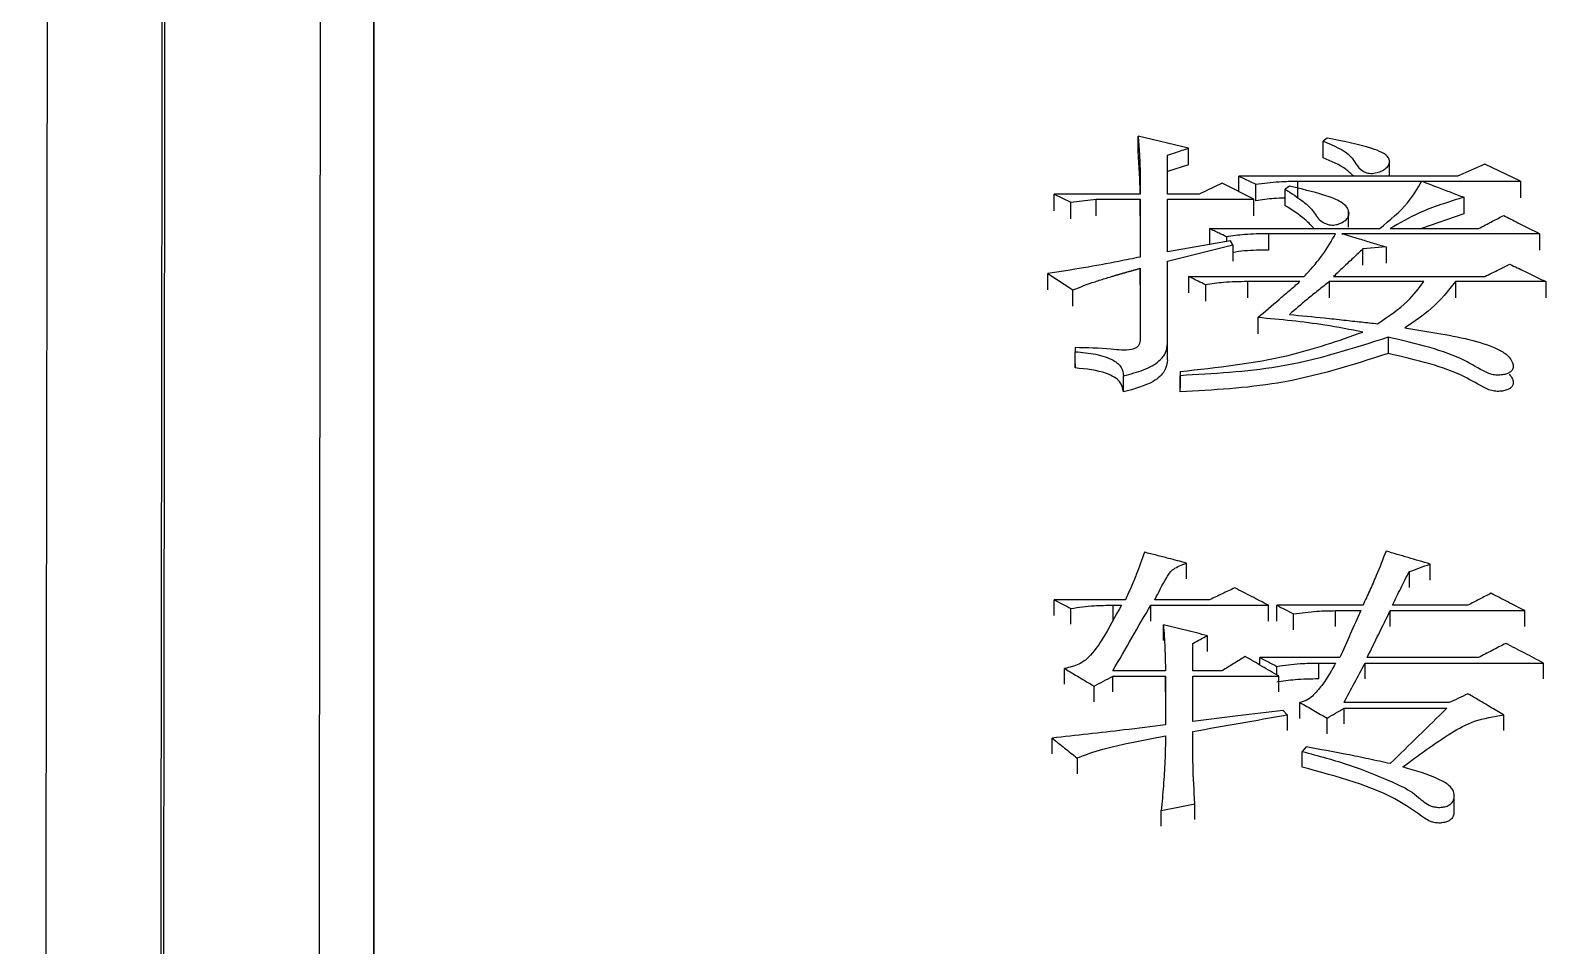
# Model space of a CAD drawing. Header units: millimetres. Extents: x 2028 to 4172, y 863 to 2379.
# Drawn here: x 2522.61 to 2530.41, y 2210.64 to 2215.36 of the extents above; entities that cross this region are included whole.
import ezdxf

# ---------------------------------------------------------------- set-up
doc = ezdxf.new("R2010")
doc.units = ezdxf.units.MM

msp = doc.modelspace()

# ---------------------------------------------------------------- linework, layer by layer
at = {"color": 7, "linetype": 'Continuous', "lineweight": 25}
for p, q in [((2528.5702, 2214.7511), (2528.3106, 2214.8127)), ((2528.3106, 2214.7275), (2528.3106, 2214.8127)), ((2528.5702, 2214.666), (2528.5702, 2214.7511)), ((2529.2841, 2214.8024), (2529.2625, 2214.787)), ((2529.2625, 2214.7019), (2529.2625, 2214.787)), ((2528.462, 2214.5136), (2528.462, 2214.7151)), ((2529.6052, 2214.6068), (2529.6052, 2214.6894)), ((2528.5702, 2214.666), (2528.462, 2214.63)), ((2528.8298, 2214.5263), (2528.8298, 2214.6068)), ((2528.8298, 2214.6068), (2528.9163, 2214.5654)), ((2529.9548, 2214.6068), (2528.8298, 2214.6068)), ((2530.0954, 2214.6687), (2529.9548, 2214.6068)), ((2530.2793, 2214.5809), (2530.0954, 2214.6687)), ((2528.7433, 2214.5706), (2528.6243, 2214.5136)), ((2528.9055, 2214.4876), (2528.7433, 2214.5706)), ((2528.9163, 2214.4805), (2528.9163, 2214.5654)), ((2529.0678, 2214.4547), (2529.0678, 2214.5395)), ((2529.1327, 2214.496), (2529.1327, 2214.5809)), ((2529.1327, 2214.5809), (2530.2793, 2214.5809)), ((2530.2793, 2214.5809), (2530.2793, 2214.496)), ((2527.8779, 2214.5136), (2527.9644, 2214.472)), ((2528.3214, 2214.5136), (2527.8779, 2214.5136)), ((2527.9644, 2214.472), (2528.0942, 2214.4876)), ((2527.9644, 2214.3873), (2527.9644, 2214.472)), ((2528.0942, 2214.4876), (2528.3214, 2214.4876)), ((2528.0942, 2214.4029), (2528.0942, 2214.4876)), ((2528.3214, 2214.4876), (2528.3214, 2214.1899)), ((2528.3214, 2214.4029), (2528.3214, 2214.4876)), ((2528.6243, 2214.5136), (2528.462, 2214.5136)), ((2528.462, 2214.4876), (2528.9055, 2214.4876)), ((2528.462, 2214.2161), (2528.462, 2214.4876)), ((2528.9055, 2214.4029), (2528.9055, 2214.4876)), ((2529.9873, 2214.498), (2529.9873, 2214.4132)), ((2529.3945, 2214.3435), (2529.3945, 2214.4287)), ((2529.9873, 2214.4132), (2529.7696, 2214.3365)), ((2528.6784, 2214.3366), (2529.5545, 2214.3365)), ((2528.6784, 2214.3366), (2528.6784, 2214.2546)), ((2528.7649, 2214.2947), (2528.7649, 2214.2699)), ((2529.3274, 2214.3104), (2528.9813, 2214.3104)), ((2528.9813, 2214.3104), (2528.9813, 2214.2259)), ((2530.3767, 2214.3104), (2529.3599, 2214.3104)), ((2529.6086, 2214.3365), (2530.063, 2214.3365)), ((2530.3767, 2214.3104), (2530.3767, 2214.2259)), ((2528.7865, 2214.2738), (2528.462, 2214.2161)), ((2528.462, 2214.1689), (2528.7974, 2214.2528)), ((2528.7974, 2214.2528), (2528.7865, 2214.2738)), ((2528.7974, 2214.2528), (2528.7974, 2214.1684)), ((2529.468, 2214.1475), (2529.468, 2214.2319)), ((2529.587, 2214.2423), (2529.587, 2214.1579)), ((2528.3214, 2214.132), (2528.3214, 2213.7716)), ((2528.3214, 2214.0478), (2528.3214, 2214.132)), ((2528.462, 2213.7449), (2528.462, 2214.1689)), ((2527.8454, 2214.1057), (2527.9752, 2214.0212)), ((2527.8454, 2214.0215), (2527.8454, 2214.1057)), ((2528.5702, 2214.0899), (2529.1652, 2214.0899)), ((2528.5702, 2214.0899), (2528.5702, 2214.0057)), ((2529.1435, 2214.0635), (2528.8731, 2214.0635)), ((2528.8731, 2214.0635), (2528.8731, 2213.9793)), ((2529.7818, 2214.0635), (2529.295, 2214.0635)), ((2529.295, 2214.0635), (2529.295, 2213.9793)), ((2529.3166, 2214.0899), (2530.0954, 2214.0898)), ((2530.4091, 2214.0635), (2529.9439, 2214.0635)), ((2529.9439, 2214.0635), (2529.9439, 2213.9793)), ((2530.4091, 2214.0635), (2530.4091, 2213.9793)), ((2527.9752, 2213.9371), (2527.9752, 2214.0212)), ((2528.6567, 2214.0476), (2528.6567, 2213.9635)), ((2528.9272, 2213.8781), (2528.9272, 2213.7942)), ((2528.462, 2213.6611), (2528.462, 2213.7449)), ((2529.5977, 2213.777), (2529.5977, 2213.6931)), ((2527.9861, 2213.7235), (2527.9861, 2213.7021)), ((2527.9861, 2213.7235), (2527.9861, 2213.7021)), ((2527.9861, 2213.6185), (2527.9861, 2213.7021)), ((2528.5269, 2213.6004), (2528.5269, 2213.5167)), ((2528.5269, 2213.6003), (2528.5269, 2213.5788)), ((2528.2349, 2213.4952), (2528.2349, 2213.5788)), ((2528.5269, 2213.4954), (2528.5269, 2213.5788)), ((2528.5595, 2212.5316), (2528.5595, 2212.6136)), ((2529.706, 2212.5691), (2529.706, 2212.4872)), ((2529.8142, 2212.526), (2529.8142, 2212.608)), ((2528.2457, 2212.4241), (2527.8779, 2212.4241)), ((2528.6784, 2212.4241), (2528.3971, 2212.4241)), ((2527.9644, 2212.2977), (2527.9644, 2212.3794)), ((2528.1808, 2212.3961), (2528.2241, 2212.3961)), ((2528.1808, 2212.3961), (2528.1808, 2212.3144)), ((2528.3755, 2212.3961), (2528.9813, 2212.3961)), ((2528.9813, 2212.3144), (2528.9813, 2212.3961)), ((2529.4681, 2212.3961), (2529.0245, 2212.3961)), ((2529.1111, 2212.2697), (2529.1111, 2212.3513)), ((2529.3274, 2212.3681), (2529.4572, 2212.3681)), ((2529.3274, 2212.2865), (2529.3274, 2212.3681)), ((2529.6087, 2212.3681), (2530.301, 2212.3681)), ((2529.6087, 2212.2865), (2529.6087, 2212.3681)), ((2530.0089, 2212.3961), (2529.6195, 2212.3961)), ((2530.301, 2212.2865), (2530.301, 2212.3681)), ((2528.4404, 2212.2137), (2528.4404, 2212.2952)), ((2528.5919, 2212.0585), (2528.5919, 2212.1996)), ((2528.6676, 2212.1576), (2528.6676, 2212.239)), ((2529.3491, 2212.1263), (2528.938, 2212.1263)), ((2528.938, 2212.0875), (2528.938, 2212.1263)), ((2529.2409, 2212.0981), (2529.3274, 2212.0981)), ((2529.2409, 2212.0168), (2529.2409, 2212.0981)), ((2529.4789, 2212.0981), (2530.3983, 2212.0981)), ((2529.4789, 2212.0168), (2529.4789, 2212.0981)), ((2530.063, 2212.1263), (2529.4897, 2212.1263)), ((2530.3983, 2212.0168), (2530.3983, 2212.0981)), ((2527.932, 2211.9886), (2527.932, 2212.0699)), ((2528.4512, 2212.0585), (2528.1808, 2212.0585)), ((2528.1808, 2212.0302), (2528.4512, 2212.0302)), ((2528.1808, 2211.9491), (2528.1808, 2212.0302)), ((2528.4512, 2212.0302), (2528.4512, 2211.7801)), ((2528.4512, 2211.949), (2528.4512, 2212.0302)), ((2528.7433, 2212.0585), (2528.5919, 2212.0585)), ((2528.5919, 2212.0302), (2529.0354, 2212.0302)), ((2528.5919, 2211.7972), (2528.5919, 2212.0302)), ((2529.0245, 2212.0366), (2529.0245, 2212.0811)), ((2529.0354, 2211.949), (2529.0354, 2212.0302)), ((2528.0834, 2211.8981), (2528.0834, 2211.9792)), ((2529.1435, 2211.8126), (2529.1435, 2211.894)), ((2529.9116, 2211.894), (2529.3707, 2211.894)), ((2529.3707, 2211.8656), (2529.9008, 2211.8656)), ((2529.0786, 2211.8314), (2529.057, 2211.8542)), ((2529.0786, 2211.8314), (2529.0786, 2211.7505)), ((2529.2842, 2211.7334), (2529.2842, 2211.8143)), ((2530.1929, 2211.7505), (2530.1929, 2211.8313)), ((2527.8671, 2211.6308), (2527.8671, 2211.7115)), ((2529.176, 2211.6657), (2529.1544, 2211.6428)), ((2527.9967, 2211.6086), (2527.9967, 2211.528)), ((2529.9384, 2211.3312), (2529.9384, 2211.412)), ((2528.4296, 2211.2574), (2528.4296, 2211.3376)), ((2528.6027, 2211.2921), (2528.6027, 2211.3723))]:
    msp.add_line(p, q, dxfattribs=at)
at = {"color": 7, "linetype": 'Continuous', "lineweight": 25, "flags": 128}
for points in [[(2529.0894, 2214.555), (2529.0786, 2214.5473), (2529.0678, 2214.5395)], [(2527.8779, 2214.4288), (2527.8779, 2214.45), (2527.8779, 2214.4712), (2527.8779, 2214.5136)], [(2529.587, 2214.2423), (2529.5275, 2214.2371), (2529.468, 2214.2319)], [(2527.8779, 2212.3424), (2527.8779, 2212.3628), (2527.8779, 2212.3835), (2527.8779, 2212.4241)], [(2528.3755, 2212.3144), (2528.3755, 2212.3348), (2528.3755, 2212.3556), (2528.3755, 2212.3961)], [(2529.0245, 2212.3144), (2529.0245, 2212.3348), (2529.0245, 2212.3555), (2529.0245, 2212.3961)], [(2529.3707, 2211.7846), (2529.3707, 2211.8047), (2529.3707, 2211.8253), (2529.3707, 2211.8656)], [(2529.057, 2211.8542), (2528.8244, 2211.8257), (2528.5919, 2211.7972)], [(2529.1544, 2211.5622), (2529.1544, 2211.582), (2529.1544, 2211.6023), (2529.1544, 2211.6225), (2529.1544, 2211.6428)], [(2528.4296, 2211.3376), (2528.5161, 2211.355), (2528.6027, 2211.3723)]]:
    msp.add_lwpolyline(points, dxfattribs=at)
at = {"color": 7, "linetype": 'Continuous', "lineweight": 25}
for points, knots in [([(2524.3746, 2225.165), (2524.3746, 2225.0609), (2524.3747, 2224.5402), (2524.3748, 2223.1733), (2524.3748, 2221.0134), (2524.3749, 2218.395), (2524.3749, 2215.9324), (2524.375, 2212.4246), (2524.375, 2209.2817), (2524.375, 2204.9666), (2524.3751, 2200.2795), (2524.3751, 2195.1473), (2524.3751, 2189.7238), (2524.3752, 2185.1651), (2524.3753, 2179.2426), (2524.3753, 2174.3368), (2524.3754, 2167.6579), (2524.3755, 2163.3651), (2524.3755, 2160.364)], [0, 0, 0, 0, 0.020124, 0.100733, 0.181328, 0.221587, 0.302184, 0.342442, 0.423039, 0.463298, 0.543894, 0.624491, 0.664749, 0.745346, 0.785604, 0.8662, 0.906458, 1, 1, 1, 1]), ([(2524.3751, 2194.075), (2524.3751, 2195.2597), (2524.3751, 2197.5132), (2524.375, 2201.5535), (2524.375, 2205.261), (2524.375, 2209.4957), (2524.3749, 2212.5696), (2524.3749, 2215.9818), (2524.3748, 2218.9593), (2524.3748, 2221.3027), (2524.3747, 2223.2432), (2524.3746, 2223.9769), (2524.3746, 2224.4737)], [0, 0, 0, 0, 0.072858, 0.13859, 0.270184, 0.335916, 0.467513, 0.533245, 0.664841, 0.796434, 0.862166, 1, 1, 1, 1]), ([(2522.706, 2224.2169), (2522.7061, 2224.2453), (2522.7064, 2224.3337), (2522.7051, 2223.3474), (2522.7021, 2221.3345), (2522.6975, 2218.2718), (2522.6923, 2214.8835), (2522.6872, 2211.5461), (2522.6826, 2208.4765), (2522.677, 2204.8331), (2522.6704, 2200.5623), (2522.6632, 2195.9166), (2522.6555, 2190.9698), (2522.6473, 2185.7995), (2522.6383, 2180.1151), (2522.6284, 2173.9181), (2522.6177, 2167.2343), (2522.6102, 2162.5436), (2522.6063, 2160.1495)], [0, 0, 0, 0, 0.039342, 0.122943, 0.206183, 0.289063, 0.371582, 0.416612, 0.465601, 0.518547, 0.575452, 0.636313, 0.690059, 0.746552, 0.805793, 0.867782, 0.932518, 1, 1, 1, 1]), ([(2523.2113, 2160.014), (2523.2159, 2163.3132), (2523.225, 2169.9117), (2523.2379, 2179.3418), (2523.25, 2188.2224), (2523.2609, 2196.3801), (2523.2707, 2203.6804), (2523.2789, 2209.9982), (2523.2857, 2215.2203), (2523.2907, 2219.2768), (2523.2939, 2222.0248), (2523.2954, 2223.4708), (2523.295, 2223.4476), (2523.2948, 2223.4389)], [0, 0, 0, 0, 0.094309, 0.188619, 0.282928, 0.377238, 0.471547, 0.565857, 0.660166, 0.754475, 0.848785, 0.943094, 1, 1, 1, 1]), ([(2523.2253, 2159.9653), (2523.2286, 2162.3509), (2523.2351, 2167.0575), (2523.2443, 2173.8068), (2523.253, 2180.1494), (2523.261, 2186.0445), (2523.2684, 2191.4751), (2523.2761, 2197.2081), (2523.2837, 2202.9768), (2523.2909, 2208.4571), (2523.2967, 2212.9241), (2523.3012, 2216.4473), (2523.3045, 2219.1093), (2523.3067, 2221.0122), (2523.308, 2222.2309), (2523.3086, 2222.9479), (2523.3084, 2222.9788), (2523.3083, 2222.9935)], [0, 0, 0, 0, 0.06854, 0.13522, 0.200041, 0.263001, 0.324101, 0.38334, 0.468684, 0.549845, 0.626823, 0.699617, 0.768227, 0.832652, 0.892892, 0.948946, 1, 1, 1, 1]), ([(2524.1064, 2222.2397), (2524.1065, 2222.2517), (2524.1068, 2222.364), (2524.1066, 2222.0113), (2524.1061, 2221.4414), (2524.1055, 2220.8947), (2524.1048, 2220.2205), (2524.1039, 2219.4124), (2524.1027, 2218.4725), (2524.1015, 2217.4009), (2524.0993, 2215.6914), (2524.096, 2213.0052), (2524.0908, 2208.8554), (2524.0841, 2203.6391), (2524.0768, 2198.0322), (2524.0691, 2192.355), (2524.0617, 2186.8879), (2524.0535, 2180.875), (2524.0445, 2174.3274), (2524.0347, 2167.2846), (2524.0279, 2162.3422), (2524.0244, 2159.8282)], [0, 0, 0, 0, 0.008365, 0.077995, 0.107986, 0.138061, 0.168221, 0.198465, 0.228793, 0.259205, 0.289702, 0.358895, 0.433683, 0.514064, 0.600037, 0.66048, 0.723411, 0.788828, 0.856732, 0.927123, 1, 1, 1, 1]), ([(2528.3106, 2214.8127), (2528.3107, 2214.8108), (2528.311, 2214.807), (2528.3115, 2214.8013), (2528.3119, 2214.7956), (2528.3123, 2214.7909), (2528.3127, 2214.7861), (2528.313, 2214.7823), (2528.3134, 2214.7776), (2528.3137, 2214.7728), (2528.3142, 2214.7671), (2528.3145, 2214.7623), (2528.3149, 2214.7576), (2528.3151, 2214.7538), (2528.3155, 2214.749), (2528.3157, 2214.7452), (2528.316, 2214.7404), (2528.3164, 2214.7357), (2528.3167, 2214.73), (2528.317, 2214.7252), (2528.3173, 2214.7204), (2528.3175, 2214.7166), (2528.3178, 2214.7119), (2528.318, 2214.7071), (2528.3183, 2214.7023), (2528.3185, 2214.6975), (2528.3187, 2214.6928), (2528.3189, 2214.688), (2528.3191, 2214.6832), (2528.3193, 2214.6794), (2528.3195, 2214.6746), (2528.3196, 2214.6699), (2528.3198, 2214.6651), (2528.3199, 2214.6603), (2528.3201, 2214.6555), (2528.3202, 2214.6507), (2528.3203, 2214.646), (2528.3204, 2214.6421), (2528.3205, 2214.6373), (2528.3206, 2214.6326), (2528.3207, 2214.6278), (2528.3208, 2214.623), (2528.3209, 2214.6182), (2528.3209, 2214.6134), (2528.321, 2214.6086), (2528.321, 2214.6038), (2528.3211, 2214.599), (2528.3211, 2214.5942), (2528.3212, 2214.5904), (2528.3212, 2214.5856), (2528.3212, 2214.5808), (2528.3213, 2214.576), (2528.3213, 2214.5712), (2528.3213, 2214.5664), (2528.3213, 2214.5616), (2528.3214, 2214.5568), (2528.3214, 2214.553), (2528.3214, 2214.5482), (2528.3214, 2214.5434), (2528.3214, 2214.5386), (2528.3214, 2214.5338), (2528.3214, 2214.529), (2528.3214, 2214.5242), (2528.3214, 2214.519), (2528.3214, 2214.5158), (2528.3214, 2214.5136)], [0, 0, 0, 0, 0.019168, 0.038335, 0.057502, 0.07667, 0.086254, 0.105421, 0.115005, 0.134172, 0.15334, 0.172507, 0.182091, 0.201259, 0.210842, 0.23001, 0.239594, 0.258761, 0.277929, 0.297096, 0.30668, 0.325847, 0.335431, 0.354599, 0.373766, 0.38335, 0.402517, 0.421685, 0.431268, 0.450436, 0.46002, 0.479187, 0.498355, 0.507938, 0.527106, 0.546273, 0.555857, 0.575025, 0.584608, 0.603776, 0.622943, 0.632527, 0.651695, 0.670862, 0.680446, 0.699613, 0.718781, 0.728365, 0.747532, 0.757116, 0.776283, 0.795451, 0.805034, 0.824202, 0.843369, 0.852953, 0.872121, 0.881704, 0.900872, 0.920039, 0.929623, 0.948791, 0.967958, 0.977542, 1, 1, 1, 1]), ([(2528.462, 2214.7151), (2528.4761, 2214.7198), (2528.5012, 2214.7281), (2528.5372, 2214.7401), (2528.5592, 2214.7475), (2528.5702, 2214.7511)], [0, 0, 0, 0, 0.39045, 0.695224, 1, 1, 1, 1]), ([(2529.2625, 2214.787), (2529.3183, 2214.764), (2529.4171, 2214.7233), (2529.4355, 2214.651), (2529.4794, 2214.6267), (2529.493, 2214.6223), (2529.5088, 2214.6206), (2529.5307, 2214.6221), (2529.5563, 2214.6283), (2529.5863, 2214.6443), (2529.6073, 2214.6697), (2529.6056, 2214.7035), (2529.5666, 2214.7307), (2529.4635, 2214.7688), (2529.3637, 2214.7875), (2529.2841, 2214.8024)], [0, 0, 0, 0, 0.207477, 0.366822, 0.383118, 0.39879, 0.41441, 0.430881, 0.46509, 0.497024, 0.558703, 0.619218, 0.681584, 0.746434, 1, 1, 1, 1]), ([(2528.321, 2214.5136), (2528.321, 2214.516), (2528.3209, 2214.5492), (2528.3185, 2214.6206), (2528.3134, 2214.6893), (2528.3106, 2214.7275)], [0, 0, 0, 0, 0.03409, 0.462178, 1, 1, 1, 1]), ([(2529.4206, 2214.606), (2529.4077, 2214.6186), (2529.3691, 2214.6564), (2529.3052, 2214.6837), (2529.2625, 2214.7019)], [0, 0, 0, 0, 0.3323126, 1, 1, 1, 1]), ([(2528.9163, 2214.5654), (2528.9561, 2214.5705), (2529.0272, 2214.5797), (2529.1004, 2214.5806), (2529.1327, 2214.5809)], [0, 0, 0, 0, 0.558836, 1, 1, 1, 1]), ([(2529.0678, 2214.5395), (2529.0998, 2214.5188), (2529.1557, 2214.4824), (2529.2195, 2214.4248), (2529.239, 2214.3789), (2529.2793, 2214.3601), (2529.298, 2214.3554), (2529.3164, 2214.3544), (2529.3354, 2214.3573), (2529.359, 2214.3658), (2529.3831, 2214.3811), (2529.398, 2214.4037), (2529.3966, 2214.4288), (2529.3807, 2214.4552), (2529.3398, 2214.4851), (2529.2403, 2214.5204), (2529.1498, 2214.5412), (2529.0894, 2214.555)], [0, 0, 0, 0, 0.148754, 0.260728, 0.372296, 0.394322, 0.416456, 0.432197, 0.447933, 0.473769, 0.515229, 0.556405, 0.603707, 0.651901, 0.70837, 0.805731, 1, 1, 1, 1]), ([(2529.5545, 2214.3365), (2529.6067, 2214.3799), (2529.6992, 2214.4567), (2529.749, 2214.5432), (2529.7708, 2214.5809)], [0, 0, 0, 0, 0.564258, 1, 1, 1, 1]), ([(2529.7708, 2214.5809), (2529.7981, 2214.5705), (2529.8478, 2214.5515), (2529.92, 2214.5238), (2529.9648, 2214.5066), (2529.9873, 2214.498)], [0, 0, 0, 0, 0.377948, 0.688974, 1, 1, 1, 1]), ([(2529.0633, 2214.4935), (2529.0455, 2214.4931), (2528.9957, 2214.4919), (2528.9474, 2214.485), (2528.9163, 2214.4805)], [0, 0, 0, 0, 0.356584, 1, 1, 1, 1]), ([(2529.2159, 2214.3366), (2529.2143, 2214.3384), (2529.2002, 2214.3551), (2529.1579, 2214.3972), (2529.1031, 2214.4322), (2529.0678, 2214.4547)], [0, 0, 0, 0, 0.043567, 0.383967, 1, 1, 1, 1]), ([(2529.9873, 2214.498), (2529.9078, 2214.4733), (2529.7664, 2214.4294), (2529.6567, 2214.3648), (2529.6086, 2214.3366)], [0, 0, 0, 0, 0.562196, 1, 1, 1, 1]), ([(2530.063, 2214.3365), (2530.075, 2214.3428), (2530.099, 2214.3554), (2530.1423, 2214.378), (2530.1736, 2214.3943), (2530.1928, 2214.4044)], [0, 0, 0, 0, 0.277776, 0.555554, 1, 1, 1, 1]), ([(2530.1928, 2214.4044), (2530.2171, 2214.392), (2530.2599, 2214.3701), (2530.3212, 2214.3388), (2530.3582, 2214.3199), (2530.3767, 2214.3104)], [0, 0, 0, 0, 0.396526, 0.698263, 1, 1, 1, 1]), ([(2528.7649, 2214.2947), (2528.7526, 2214.3007), (2528.732, 2214.3107), (2528.7031, 2214.3246), (2528.6866, 2214.3326), (2528.6784, 2214.3366)], [0, 0, 0, 0, 0.428361, 0.714181, 1, 1, 1, 1]), ([(2528.9813, 2214.3104), (2528.9402, 2214.3098), (2528.8669, 2214.3087), (2528.796, 2214.299), (2528.7649, 2214.2947)], [0, 0, 0, 0, 0.5610721, 1, 1, 1, 1]), ([(2529.1652, 2214.0899), (2529.1821, 2214.1083), (2529.2161, 2214.1453), (2529.2753, 2214.218), (2529.3069, 2214.274), (2529.3274, 2214.3104)], [0, 0, 0, 0, 0.2594794, 0.5190273, 1, 1, 1, 1]), ([(2529.3599, 2214.3104), (2529.3892, 2214.3016), (2529.4418, 2214.2859), (2529.5175, 2214.2632), (2529.5638, 2214.2493), (2529.587, 2214.2423)], [0, 0, 0, 0, 0.387874, 0.693937, 1, 1, 1, 1]), ([(2528.9813, 2214.2259), (2528.9401, 2214.2254), (2528.8779, 2214.2247), (2528.8177, 2214.2167), (2528.7974, 2214.214)], [0, 0, 0, 0, 0.66153, 1, 1, 1, 1]), ([(2529.468, 2214.2319), (2529.4513, 2214.2162), (2529.4177, 2214.1848), (2529.3672, 2214.1374), (2529.3335, 2214.1057), (2529.3166, 2214.0899)], [0, 0, 0, 0, 0.331513, 0.665756, 1, 1, 1, 1]), ([(2528.3214, 2214.1899), (2528.2847, 2214.1825), (2528.1882, 2214.1631), (2528.0305, 2214.1332), (2527.9072, 2214.1149), (2527.8454, 2214.1057)], [0, 0, 0, 0, 0.234581, 0.616855, 1, 1, 1, 1]), ([(2527.9752, 2214.0212), (2528.0125, 2214.0356), (2528.0683, 2214.0572), (2528.1376, 2214.0788), (2528.1724, 2214.0894), (2528.1887, 2214.0943), (2528.1974, 2214.0968), (2528.2025, 2214.0983), (2528.2087, 2214.1001), (2528.2138, 2214.1016), (2528.2201, 2214.1034), (2528.2251, 2214.1049), (2528.2301, 2214.1063), (2528.2352, 2214.1078), (2528.2402, 2214.1092), (2528.2465, 2214.111), (2528.2516, 2214.1124), (2528.2579, 2214.1142), (2528.263, 2214.1157), (2528.2693, 2214.1174), (2528.2744, 2214.1189), (2528.2807, 2214.1206), (2528.2858, 2214.1221), (2528.2921, 2214.1238), (2528.2972, 2214.1253), (2528.3035, 2214.127), (2528.3086, 2214.1284), (2528.315, 2214.1302), (2528.3188, 2214.1313), (2528.3214, 2214.132)], [0, 0, 0, 0, 0.340494, 0.510588, 0.595628, 0.638147, 0.648777, 0.670037, 0.680666, 0.701926, 0.712556, 0.733815, 0.744445, 0.755075, 0.776334, 0.786964, 0.808224, 0.818854, 0.840113, 0.850743, 0.872003, 0.882632, 0.903892, 0.914522, 0.935781, 0.946411, 0.967671, 0.9783, 1, 1, 1, 1]), ([(2530.0954, 2214.0898), (2530.1079, 2214.0959), (2530.1329, 2214.1081), (2530.1761, 2214.1292), (2530.2069, 2214.1441), (2530.2252, 2214.153)], [0, 0, 0, 0, 0.2884326, 0.5768652, 1, 1, 1, 1]), ([(2530.2252, 2214.153), (2530.2502, 2214.1409), (2530.2933, 2214.1199), (2530.3546, 2214.09), (2530.391, 2214.0723), (2530.4091, 2214.0635)], [0, 0, 0, 0, 0.407195, 0.703597, 1, 1, 1, 1]), ([(2528.6567, 2214.0476), (2528.6444, 2214.0537), (2528.6238, 2214.0637), (2528.5949, 2214.0778), (2528.5784, 2214.0858), (2528.5702, 2214.0899)], [0, 0, 0, 0, 0.428361, 0.714181, 1, 1, 1, 1]), ([(2528.8731, 2214.0635), (2528.832, 2214.0629), (2528.7588, 2214.0617), (2528.6879, 2214.0519), (2528.6567, 2214.0476)], [0, 0, 0, 0, 0.561072, 1, 1, 1, 1]), ([(2528.9272, 2213.8781), (2528.9635, 2213.9093), (2529.0177, 2213.9559), (2529.0898, 2214.0176), (2529.1256, 2214.0482), (2529.1435, 2214.0635)], [0, 0, 0, 0, 0.503826, 0.751913, 1, 1, 1, 1]), ([(2529.295, 2214.0635), (2529.2757, 2214.0483), (2529.2372, 2214.0178), (2529.1681, 2213.9616), (2529.1197, 2213.92), (2529.0894, 2213.894)], [0, 0, 0, 0, 0.273449, 0.546904, 1, 1, 1, 1]), ([(2529.5438, 2213.8462), (2529.5991, 2213.8838), (2529.6971, 2213.9506), (2529.756, 2214.0292), (2529.7818, 2214.0635)], [0, 0, 0, 0, 0.563785, 1, 1, 1, 1]), ([(2529.9439, 2214.0635), (2529.9064, 2214.0159), (2529.8388, 2213.9304), (2529.7318, 2213.8573), (2529.6843, 2213.8249)], [0, 0, 0, 0, 0.556253, 1, 1, 1, 1]), ([(2529.0894, 2213.894), (2529.1498, 2213.8882), (2529.2436, 2213.8793), (2529.3669, 2213.8658), (2529.4581, 2213.8557), (2529.5159, 2213.8493), (2529.5438, 2213.8462)], [0, 0, 0, 0, 0.397437, 0.617017, 0.815711, 1, 1, 1, 1]), ([(2529.468, 2213.8036), (2529.4032, 2213.816), (2529.2831, 2213.839), (2529.1017, 2213.8628), (2528.9854, 2213.873), (2528.9272, 2213.8781)], [0, 0, 0, 0, 0.368096, 0.683267, 1, 1, 1, 1]), ([(2529.6843, 2213.8248), (2529.739, 2213.816), (2529.9037, 2213.7893), (2530.0991, 2213.7531), (2530.2154, 2213.686), (2530.2381, 2213.652), (2530.2434, 2213.6253), (2530.2384, 2213.6084), (2530.2264, 2213.5965), (2530.2088, 2213.5881), (2530.1859, 2213.5825), (2530.1589, 2213.5806), (2530.1285, 2213.5848), (2530.0704, 2213.6104), (2529.9833, 2213.6681), (2529.8087, 2213.7282), (2529.67, 2213.7603), (2529.5977, 2213.7769)], [0, 0, 0, 0, 0.113866, 0.34337, 0.39359, 0.444116, 0.471653, 0.490478, 0.50521, 0.519932, 0.535866, 0.554481, 0.573032, 0.596509, 0.70042, 0.843829, 1, 1, 1, 1]), ([(2528.3214, 2213.7716), (2528.3211, 2213.7591), (2528.3206, 2213.7417), (2528.3015, 2213.7211), (2528.2532, 2213.7063), (2528.1428, 2213.72), (2528.0474, 2213.7221), (2527.9861, 2213.7235)], [0, 0, 0, 0, 0.1639717, 0.2288935, 0.2960625, 0.5477733, 1, 1, 1, 1]), ([(2528.2349, 2213.5788), (2528.271, 2213.5877), (2528.342, 2213.6052), (2528.4175, 2213.6486), (2528.4571, 2213.6975), (2528.4604, 2213.7291), (2528.462, 2213.7449)], [0, 0, 0, 0, 0.291064, 0.572494, 0.787521, 1, 1, 1, 1]), ([(2528.5269, 2213.6004), (2528.7173, 2213.6212), (2529.0545, 2213.6582), (2529.3426, 2213.7595), (2529.468, 2213.8036)], [0, 0, 0, 0, 0.564773, 1, 1, 1, 1]), ([(2529.5977, 2213.777), (2529.4132, 2213.7173), (2529.0807, 2213.6098), (2528.6975, 2213.5884), (2528.5269, 2213.5788)], [0, 0, 0, 0, 0.554855, 1, 1, 1, 1]), ([(2527.9861, 2213.7021), (2528.022, 2213.699), (2528.0929, 2213.6927), (2528.1813, 2213.6649), (2528.2291, 2213.6222), (2528.233, 2213.5932), (2528.2349, 2213.5788)], [0, 0, 0, 0, 0.2926241, 0.5766901, 0.7904269, 1, 1, 1, 1]), ([(2528.462, 2213.6611), (2528.4592, 2213.6411), (2528.4535, 2213.6006), (2528.3806, 2213.5345), (2528.2907, 2213.5102), (2528.2349, 2213.4952)], [0, 0, 0, 0, 0.270977, 0.547553, 1, 1, 1, 1]), ([(2529.5977, 2213.6931), (2529.4132, 2213.6336), (2529.0806, 2213.5262), (2528.6975, 2213.5048), (2528.5269, 2213.4953)], [0, 0, 0, 0, 0.554801, 1, 1, 1, 1]), ([(2530.2214, 2213.5859), (2530.2279, 2213.578), (2530.2402, 2213.5633), (2530.2432, 2213.5416), (2530.2384, 2213.5248), (2530.2265, 2213.5129), (2530.2089, 2213.5046), (2530.186, 2213.4989), (2530.159, 2213.497), (2530.1285, 2213.5012), (2530.0704, 2213.5267), (2529.9833, 2213.5843), (2529.8087, 2213.6444), (2529.67, 2213.6764), (2529.5977, 2213.6931)], [0, 0, 0, 0, 0.052966, 0.099864, 0.131895, 0.156969, 0.182027, 0.209154, 0.240887, 0.272554, 0.312547, 0.48946, 0.733777, 1, 1, 1, 1]), ([(2527.9861, 2213.6397), (2527.9861, 2213.6357), (2527.9861, 2213.6286), (2527.9861, 2213.6215), (2527.9861, 2213.6184)], [0, 0, 0, 0, 0.56, 1, 1, 1, 1]), ([(2528.2349, 2213.4952), (2528.2317, 2213.5136), (2528.2254, 2213.5511), (2528.1342, 2213.6042), (2528.0429, 2213.6129), (2527.9861, 2213.6184)], [0, 0, 0, 0, 0.267361, 0.543633, 1, 1, 1, 1]), ([(2528.3431, 2212.6691), (2528.3296, 2212.6311), (2528.3084, 2212.5711), (2528.2743, 2212.4895), (2528.2552, 2212.4459), (2528.2457, 2212.4241)], [0, 0, 0, 0, 0.465077, 0.732516, 1, 1, 1, 1]), ([(2528.5594, 2212.6136), (2528.5288, 2212.6215), (2528.4774, 2212.6347), (2528.4052, 2212.6532), (2528.3638, 2212.6638), (2528.3431, 2212.6691)], [0, 0, 0, 0, 0.425233, 0.712616, 1, 1, 1, 1]), ([(2529.587, 2212.6747), (2529.5707, 2212.6326), (2529.5445, 2212.5651), (2529.5032, 2212.4724), (2529.4798, 2212.4215), (2529.4681, 2212.3961)], [0, 0, 0, 0, 0.452168, 0.726066, 1, 1, 1, 1]), ([(2529.8142, 2212.608), (2529.7763, 2212.6192), (2529.7006, 2212.6414), (2529.6249, 2212.6636), (2529.587, 2212.6747)], [0, 0, 0, 0, 0.499999, 1, 1, 1, 1]), ([(2528.3971, 2212.4241), (2528.4159, 2212.4624), (2528.4421, 2212.5159), (2528.487, 2212.5859), (2528.5351, 2212.6043), (2528.5594, 2212.6136)], [0, 0, 0, 0, 0.554938, 0.774738, 1, 1, 1, 1]), ([(2529.6195, 2212.3961), (2529.6339, 2212.425), (2529.6628, 2212.4828), (2529.6916, 2212.5404), (2529.706, 2212.5691)], [0, 0, 0, 0, 0.499999, 1, 1, 1, 1]), ([(2529.706, 2212.5691), (2529.7241, 2212.5756), (2529.7601, 2212.5886), (2529.7962, 2212.6016), (2529.8142, 2212.608)], [0, 0, 0, 0, 0.499998, 1, 1, 1, 1]), ([(2527.8779, 2212.4241), (2527.8923, 2212.4167), (2527.9212, 2212.4018), (2527.95, 2212.3868), (2527.9644, 2212.3794)], [0, 0, 0, 0, 0.5, 1, 1, 1, 1]), ([(2528.8082, 2212.4856), (2528.7866, 2212.4753), (2528.7433, 2212.4549), (2528.7, 2212.4344), (2528.6784, 2212.4241)], [0, 0, 0, 0, 0.499998, 1, 1, 1, 1]), ([(2528.9813, 2212.3961), (2528.9524, 2212.4111), (2528.8947, 2212.4409), (2528.837, 2212.4707), (2528.8082, 2212.4856)], [0, 0, 0, 0, 0.5, 1, 1, 1, 1]), ([(2530.1279, 2212.4576), (2530.1081, 2212.4474), (2530.0684, 2212.4269), (2530.0288, 2212.4064), (2530.0089, 2212.3961)], [0, 0, 0, 0, 0.499999, 1, 1, 1, 1]), ([(2530.301, 2212.3681), (2530.2721, 2212.3831), (2530.2144, 2212.4129), (2530.1568, 2212.4427), (2530.1279, 2212.4576)], [0, 0, 0, 0, 0.5, 1, 1, 1, 1]), ([(2528.2241, 2212.3961), (2528.1921, 2212.3367), (2528.1434, 2212.2461), (2528.0753, 2212.1429), (2528.0095, 2212.0884), (2527.9581, 2212.0761), (2527.932, 2212.0699)], [0, 0, 0, 0, 0.493619, 0.752072, 0.87418, 1, 1, 1, 1]), ([(2527.9644, 2212.3794), (2528.0042, 2212.3849), (2528.0753, 2212.3949), (2528.1485, 2212.3958), (2528.1808, 2212.3961)], [0, 0, 0, 0, 0.558835, 1, 1, 1, 1]), ([(2528.1808, 2212.0585), (2528.2132, 2212.115), (2528.2782, 2212.228), (2528.3431, 2212.3401), (2528.3755, 2212.3961)], [0, 0, 0, 0, 0.5, 1, 1, 1, 1]), ([(2529.0245, 2212.3961), (2529.039, 2212.3887), (2529.0678, 2212.3737), (2529.0967, 2212.3588), (2529.1111, 2212.3513)], [0, 0, 0, 0, 0.5, 1, 1, 1, 1]), ([(2529.1111, 2212.3513), (2529.1508, 2212.3569), (2529.222, 2212.3669), (2529.2951, 2212.3677), (2529.3274, 2212.3681)], [0, 0, 0, 0, 0.558835, 1, 1, 1, 1]), ([(2529.4572, 2212.3681), (2529.4392, 2212.328), (2529.4032, 2212.2476), (2529.3671, 2212.1667), (2529.3491, 2212.1263)], [0, 0, 0, 0, 0.5, 1, 1, 1, 1]), ([(2529.4897, 2212.1263), (2529.5095, 2212.1667), (2529.5492, 2212.2476), (2529.5888, 2212.3279), (2529.6087, 2212.3681)], [0, 0, 0, 0, 0.5, 1, 1, 1, 1]), ([(2528.4404, 2212.2952), (2528.442, 2212.2752), (2528.4452, 2212.2352), (2528.4496, 2212.1563), (2528.4506, 2212.0973), (2528.4512, 2212.0585)], [0, 0, 0, 0, 0.254777, 0.50956, 1, 1, 1, 1]), ([(2528.6676, 2212.239), (2528.6297, 2212.2484), (2528.554, 2212.2672), (2528.4783, 2212.2859), (2528.4404, 2212.2952)], [0, 0, 0, 0, 0.499999, 1, 1, 1, 1]), ([(2528.5919, 2212.1996), (2528.6045, 2212.2062), (2528.6297, 2212.2194), (2528.655, 2212.2325), (2528.6676, 2212.239)], [0, 0, 0, 0, 0.500001, 1, 1, 1, 1]), ([(2530.2036, 2212.1996), (2530.1802, 2212.1874), (2530.1333, 2212.163), (2530.0864, 2212.1385), (2530.063, 2212.1263)], [0, 0, 0, 0, 0.499999, 1, 1, 1, 1]), ([(2530.3983, 2212.0981), (2530.3659, 2212.115), (2530.301, 2212.1489), (2530.2361, 2212.1827), (2530.2036, 2212.1996)], [0, 0, 0, 0, 0.5, 1, 1, 1, 1]), ([(2528.8623, 2212.132), (2528.8425, 2212.1197), (2528.8028, 2212.0953), (2528.7631, 2212.0708), (2528.7433, 2212.0585)], [0, 0, 0, 0, 0.499998, 1, 1, 1, 1]), ([(2529.0354, 2212.0302), (2529.0065, 2212.0472), (2528.9488, 2212.0812), (2528.8911, 2212.115), (2528.8623, 2212.132)], [0, 0, 0, 0, 0.5, 1, 1, 1, 1]), ([(2528.938, 2212.1263), (2528.9524, 2212.1188), (2528.9813, 2212.1037), (2529.0101, 2212.0887), (2529.0245, 2212.0811)], [0, 0, 0, 0, 0.4999996, 1, 1, 1, 1]), ([(2529.0245, 2212.0811), (2529.0643, 2212.0868), (2529.1354, 2212.0968), (2529.2086, 2212.0977), (2529.2409, 2212.0981)], [0, 0, 0, 0, 0.558835, 1, 1, 1, 1]), ([(2529.3274, 2212.0981), (2529.3072, 2212.0611), (2529.2764, 2212.0047), (2529.2245, 2211.9433), (2529.1878, 2211.9087), (2529.1584, 2211.899), (2529.1435, 2211.8941)], [0, 0, 0, 0, 0.494008, 0.754052, 0.875824, 1, 1, 1, 1]), ([(2529.3707, 2211.894), (2529.3887, 2211.9281), (2529.4248, 2211.9963), (2529.4608, 2212.0642), (2529.4789, 2212.0981)], [0, 0, 0, 0, 0.5000003, 1, 1, 1, 1]), ([(2527.932, 2212.0699), (2527.9572, 2212.0548), (2528.0077, 2212.0246), (2528.0582, 2211.9943), (2528.0834, 2211.9792)], [0, 0, 0, 0, 0.4999996, 1, 1, 1, 1]), ([(2528.0834, 2211.9792), (2528.0997, 2211.9877), (2528.1321, 2212.0047), (2528.1646, 2212.0217), (2528.1808, 2212.0302)], [0, 0, 0, 0, 0.500002, 1, 1, 1, 1]), ([(2529.2409, 2212.0164), (2529.1998, 2212.0157), (2529.1266, 2212.0145), (2529.0557, 2212.0041), (2529.0245, 2211.9995)], [0, 0, 0, 0, 0.5610853, 1, 1, 1, 1]), ([(2529.1435, 2211.894), (2529.1556, 2211.8872), (2529.1797, 2211.8736), (2529.2266, 2211.847), (2529.2614, 2211.8272), (2529.2842, 2211.8143)], [0, 0, 0, 0, 0.257094, 0.514188, 1, 1, 1, 1]), ([(2529.2842, 2211.8143), (2529.2986, 2211.8228), (2529.3274, 2211.8399), (2529.3563, 2211.857), (2529.3707, 2211.8656)], [0, 0, 0, 0, 0.500001, 1, 1, 1, 1]), ([(2529.9008, 2211.8656), (2529.8521, 2211.8181), (2529.7547, 2211.7231), (2529.6574, 2211.6275), (2529.6087, 2211.5797)], [0, 0, 0, 0, 0.5, 1, 1, 1, 1]), ([(2530.0089, 2211.9395), (2529.9927, 2211.9319), (2529.9602, 2211.9167), (2529.9278, 2211.9016), (2529.9116, 2211.894)], [0, 0, 0, 0, 0.499999, 1, 1, 1, 1]), ([(2530.1928, 2211.8314), (2530.1692, 2211.8453), (2530.1267, 2211.8703), (2530.0654, 2211.9063), (2530.0277, 2211.9284), (2530.0089, 2211.9395)], [0, 0, 0, 0, 0.386049, 0.693024, 1, 1, 1, 1]), ([(2528.5919, 2211.7458), (2528.673, 2211.7601), (2528.8352, 2211.7886), (2528.9975, 2211.8171), (2529.0786, 2211.8314)], [0, 0, 0, 0, 0.5, 1, 1, 1, 1]), ([(2529.6736, 2211.5625), (2529.7537, 2211.6225), (2529.8656, 2211.7065), (2530.038, 2211.805), (2530.1408, 2211.8225), (2530.1928, 2211.8313)], [0, 0, 0, 0, 0.553442, 0.773992, 1, 1, 1, 1]), ([(2528.4512, 2211.7801), (2528.3801, 2211.771), (2528.2476, 2211.754), (2528.0527, 2211.7315), (2527.929, 2211.7182), (2527.8671, 2211.7115)], [0, 0, 0, 0, 0.366425, 0.683185, 1, 1, 1, 1]), ([(2527.8671, 2211.7115), (2527.8887, 2211.6944), (2527.9319, 2211.6601), (2527.9751, 2211.6257), (2527.9967, 2211.6086)], [0, 0, 0, 0, 0.5, 1, 1, 1, 1]), ([(2527.9967, 2211.6086), (2528.0395, 2211.6251), (2528.1167, 2211.6549), (2528.2733, 2211.6877), (2528.3817, 2211.7092), (2528.4512, 2211.723)], [0, 0, 0, 0, 0.308167, 0.555958, 1, 1, 1, 1]), ([(2528.4512, 2211.723), (2528.4508, 2211.6798), (2528.4498, 2211.5943), (2528.4414, 2211.4658), (2528.4335, 2211.3804), (2528.4296, 2211.3376)], [0, 0, 0, 0, 0.337206, 0.668546, 1, 1, 1, 1]), ([(2528.6027, 2211.3723), (2528.5987, 2211.4406), (2528.5946, 2211.5107), (2528.5931, 2211.5822), (2528.593, 2211.5875), (2528.5929, 2211.5928), (2528.5928, 2211.5981), (2528.5927, 2211.6033), (2528.5927, 2211.6086), (2528.5926, 2211.6139), (2528.5925, 2211.6192), (2528.5924, 2211.6263), (2528.5923, 2211.6333), (2528.5923, 2211.6403), (2528.5922, 2211.6456), (2528.5922, 2211.6509), (2528.5921, 2211.6562), (2528.5921, 2211.6615), (2528.5921, 2211.6667), (2528.5921, 2211.672), (2528.592, 2211.6791), (2528.592, 2211.6861), (2528.592, 2211.6931), (2528.5919, 2211.6984), (2528.5919, 2211.7037), (2528.5919, 2211.7089), (2528.5919, 2211.7142), (2528.5919, 2211.7195), (2528.5919, 2211.7247), (2528.5919, 2211.73), (2528.5919, 2211.737), (2528.5919, 2211.7423), (2528.5919, 2211.7458)], [0, 0, 0, 0, 0.54643, 0.560604, 0.574777, 0.588951, 0.603124, 0.617298, 0.631471, 0.645645, 0.659818, 0.673992, 0.702338, 0.716512, 0.730685, 0.744859, 0.759032, 0.773206, 0.787379, 0.801553, 0.815726, 0.844073, 0.858247, 0.87242, 0.886594, 0.900767, 0.914941, 0.929114, 0.943288, 0.957461, 0.971635, 1, 1, 1, 1]), ([(2529.1544, 2211.6428), (2529.2384, 2211.6202), (2529.3964, 2211.5777), (2529.5778, 2211.5044), (2529.6984, 2211.4498), (2529.7515, 2211.4091), (2529.7822, 2211.3812), (2529.8115, 2211.3625), (2529.8439, 2211.3547), (2529.8708, 2211.3541), (2529.8961, 2211.3586), (2529.9159, 2211.3678), (2529.931, 2211.3828), (2529.9402, 2211.4062), (2529.9379, 2211.4372), (2529.9112, 2211.4719), (2529.8254, 2211.5189), (2529.7383, 2211.5439), (2529.6736, 2211.5625)], [0, 0, 0, 0, 0.197624, 0.371591, 0.471167, 0.521337, 0.556787, 0.592598, 0.61138, 0.630161, 0.649113, 0.666951, 0.682877, 0.711545, 0.752921, 0.793459, 0.846543, 1, 1, 1, 1]), ([(2529.6087, 2211.5797), (2529.5714, 2211.5879), (2529.497, 2211.6042), (2529.3535, 2211.6343), (2529.2457, 2211.6534), (2529.176, 2211.6657)], [0, 0, 0, 0, 0.260983, 0.521979, 1, 1, 1, 1]), ([(2529.9367, 2211.3308), (2529.9364, 2211.3236), (2529.9358, 2211.3108), (2529.9246, 2211.2946), (2529.9088, 2211.283), (2529.8883, 2211.2761), (2529.8646, 2211.2732), (2529.8392, 2211.2746), (2529.8104, 2211.2828), (2529.7523, 2211.3213), (2529.5804, 2211.4478), (2529.3376, 2211.5127), (2529.1544, 2211.5617)], [0, 0, 0, 0, 0.036339, 0.063949, 0.086857, 0.109806, 0.132721, 0.158106, 0.184428, 0.22567, 0.415316, 1, 1, 1, 1])]:
    msp.add_open_spline(points, degree=3, knots=knots, dxfattribs=at)

doc.saveas('drawing.dxf')
